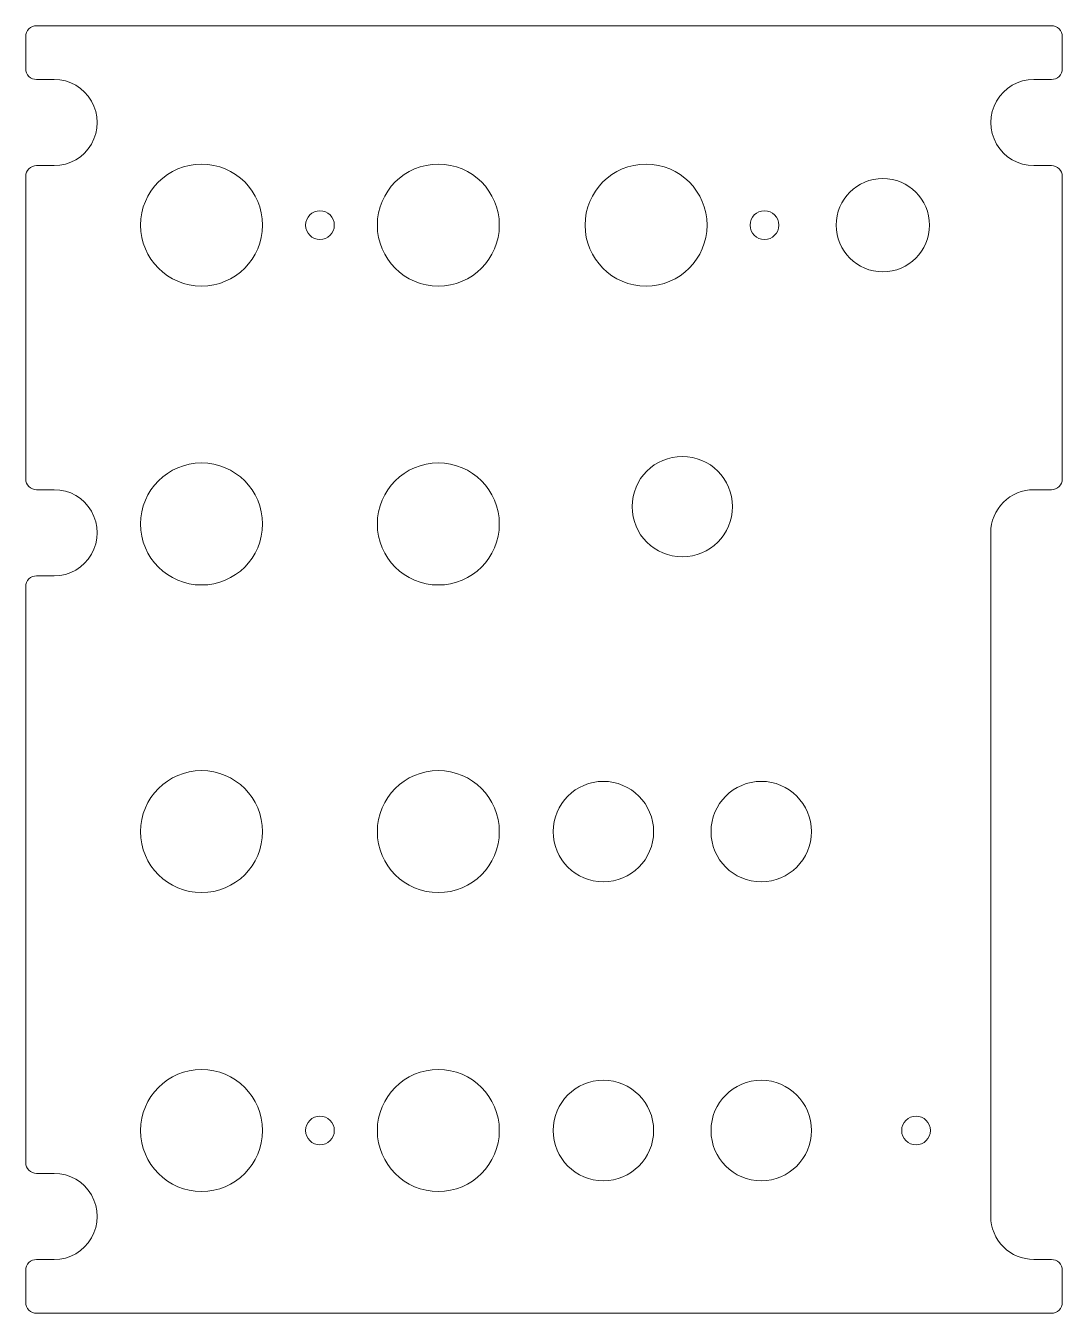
# Model space of a CAD drawing. Header units: millimetres. Extents: x -209 to 236, y -93 to 88.
# Drawn here: x -62.3 to 82.2, y -91.9 to 87.5 of the extents above; entities that cross this region are included whole.
import ezdxf

# ---------------------------------------------------------------- set-up
doc = ezdxf.new("R2010")
doc.units = ezdxf.units.MM
doc.header["$MEASUREMENT"] = 0
doc.layers.add('LED', color=7, linetype='Continuous')

msp = doc.modelspace()

# ---------------------------------------------------------------- linework, layer by layer
at = {"layer": 'LED', "color": 250, "lineweight": 9}
for centre, major_axis in [((-37.7707, 59.7475), (0, 8.5)), ((-4.7707, 59.7475), (0, 8.5)), ((24.1793, 59.7475), (0, 8.5)), ((57.1793, 59.7476), (0, 6.5)), ((-21.2707, 59.7476), (0, 2)), ((40.6793, 59.7476), (0, 2)), ((29.2293, 20.5226), (0, 7)), ((-37.7707, 18.1101), (0, 8.5)), ((-4.7707, 18.1101), (0, 8.5)), ((-37.7707, -24.7529), (0, 8.5)), ((-4.7707, -24.7529), (0, 8.5)), ((18.2294, -24.7529), (0, 7)), ((40.2293, -24.7529), (0, 7)), ((-37.7707, -66.3909), (0, 8.5)), ((-4.7707, -66.3909), (0, 8.5)), ((18.2294, -66.3909), (0, 7)), ((40.2293, -66.396), (0, 7)), ((-21.2707, -66.3909), (0, 2)), ((61.8021, -66.3909), (0, 2))]:
    msp.add_ellipse(centre, major_axis=major_axis, ratio=1, dxfattribs=at)
msp.add_open_spline([(80.6793, 87.5226), (81.0774, 87.5224), (81.4591, 87.364), (81.7404, 87.0823), (81.7404, 87.0823), (82.0217, 86.8007), (82.1796, 86.4207), (82.1793, 86.0226), (82.1793, 86.0226), (82.1793, 86.0226), (82.1793, 81.5351), (82.1793, 81.5351), (82.1793, 81.5351), (82.1791, 81.1371), (82.0207, 80.7554), (81.7391, 80.4741), (81.7391, 80.4741), (81.4574, 80.1928), (81.0774, 80.0349), (80.6793, 80.0351), (80.6793, 80.0351), (80.6793, 80.0351), (78.2168, 80.0351), (78.2168, 80.0351), (78.2168, 80.0351), (76.0732, 80.0351), (74.0925, 78.8915), (73.0207, 77.0351), (73.0207, 77.0351), (71.9489, 75.1787), (71.9489, 72.8915), (73.0207, 71.0351), (73.0207, 71.0351), (74.0925, 69.1787), (76.0732, 68.0351), (78.2168, 68.0351), (78.2168, 68.0351), (78.2168, 68.0351), (80.6793, 68.0351), (80.6793, 68.0351), (80.6793, 68.0351), (81.0774, 68.0349), (81.4591, 67.8765), (81.7404, 67.5948), (81.7404, 67.5948), (82.0217, 67.3132), (82.1796, 66.9332), (82.1793, 66.5351), (82.1793, 66.5351), (82.1793, 66.5351), (82.1793, 24.3851), (82.1793, 24.3851), (82.1793, 24.3851), (82.1791, 23.9871), (82.0207, 23.6054), (81.7391, 23.3241), (81.7391, 23.3241), (81.4574, 23.0428), (81.0774, 22.8849), (80.6793, 22.8851), (80.6793, 22.8851), (80.6793, 22.8851), (78.2168, 22.8851), (78.2168, 22.8851), (78.2168, 22.8851), (76.6265, 22.8861), (75.101, 22.2554), (73.9758, 21.1316), (73.9758, 21.1316), (72.8506, 20.0078), (72.2178, 18.4754), (72.2168, 16.8851), (72.2168, 16.8851), (72.2168, 16.8851), (72.2168, -78.3649), (72.2168, -78.3649), (72.2168, -78.3649), (72.2158, -79.9552), (72.8466, -81.4807), (73.9704, -82.6059), (73.9704, -82.6059), (75.0942, -83.7312), (76.6265, -84.3639), (78.2168, -84.3649), (78.2168, -84.3649), (78.2168, -84.3649), (80.6793, -84.3649), (80.6793, -84.3649), (80.6793, -84.3649), (81.0774, -84.3651), (81.4591, -84.5235), (81.7404, -84.8052), (81.7404, -84.8052), (82.0217, -85.0868), (82.1796, -85.4668), (82.1793, -85.8649), (82.1793, -85.8649), (82.1793, -85.8649), (82.1793, -90.3524), (82.1793, -90.3524), (82.1793, -90.3524), (82.1791, -90.7504), (82.0207, -91.1321), (81.7391, -91.4134), (81.7391, -91.4134), (81.4574, -91.6947), (81.0774, -91.8526), (80.6793, -91.8524), (80.6793, -91.8524), (80.6793, -91.8524), (-60.7707, -91.8524), (-60.7707, -91.8524), (-60.7707, -91.8524), (-61.1687, -91.8521), (-61.5504, -91.6937), (-61.8317, -91.4121), (-61.8317, -91.4121), (-62.113, -91.1304), (-62.2709, -90.7504), (-62.2707, -90.3524), (-62.2707, -90.3524), (-62.2707, -90.3524), (-62.2707, -85.8649), (-62.2707, -85.8649), (-62.2707, -85.8649), (-62.2704, -85.4668), (-62.112, -85.0851), (-61.8304, -84.8038), (-61.8304, -84.8038), (-61.5487, -84.5225), (-61.1687, -84.3646), (-60.7707, -84.3649), (-60.7707, -84.3649), (-60.7707, -84.3649), (-58.3082, -84.3649), (-58.3082, -84.3649), (-58.3082, -84.3649), (-56.1646, -84.3649), (-54.1838, -83.2213), (-53.112, -81.3649), (-53.112, -81.3649), (-52.0402, -79.5085), (-52.0402, -77.2213), (-53.112, -75.3649), (-53.112, -75.3649), (-54.1838, -73.5085), (-56.1646, -72.3649), (-58.3082, -72.3649), (-58.3082, -72.3649), (-58.3082, -72.3649), (-60.7707, -72.3649), (-60.7707, -72.3649), (-60.7707, -72.3649), (-61.1687, -72.3646), (-61.5504, -72.2062), (-61.8317, -71.9246), (-61.8317, -71.9246), (-62.113, -71.6429), (-62.2709, -71.2629), (-62.2707, -70.8649), (-62.2707, -70.8649), (-62.2707, -70.8649), (-62.2707, 9.3851), (-62.2707, 9.3851), (-62.2707, 9.3851), (-62.2704, 9.7832), (-62.112, 10.1649), (-61.8304, 10.4462), (-61.8304, 10.4462), (-61.5487, 10.7275), (-61.1687, 10.8854), (-60.7707, 10.8851), (-60.7707, 10.8851), (-60.7707, 10.8851), (-58.3082, 10.8851), (-58.3082, 10.8851), (-58.3082, 10.8851), (-56.1646, 10.8851), (-54.1838, 12.0287), (-53.112, 13.8851), (-53.112, 13.8851), (-52.0402, 15.7415), (-52.0402, 18.0287), (-53.112, 19.8851), (-53.112, 19.8851), (-54.1838, 21.7415), (-56.1646, 22.8851), (-58.3082, 22.8851), (-58.3082, 22.8851), (-58.3082, 22.8851), (-60.7707, 22.8851), (-60.7707, 22.8851), (-60.7707, 22.8851), (-61.1687, 22.8854), (-61.5504, 23.0438), (-61.8317, 23.3254), (-61.8317, 23.3254), (-62.113, 23.6071), (-62.2709, 23.9871), (-62.2707, 24.3851), (-62.2707, 24.3851), (-62.2707, 24.3851), (-62.2707, 66.5351), (-62.2707, 66.5351), (-62.2707, 66.5351), (-62.2704, 66.9332), (-62.112, 67.3149), (-61.8304, 67.5962), (-61.8304, 67.5962), (-61.5487, 67.8775), (-61.1687, 68.0354), (-60.7707, 68.0351), (-60.7707, 68.0351), (-60.7707, 68.0351), (-58.3082, 68.0351), (-58.3082, 68.0351), (-58.3082, 68.0351), (-56.1646, 68.0351), (-54.1838, 69.1787), (-53.112, 71.0351), (-53.112, 71.0351), (-52.0402, 72.8915), (-52.0402, 75.1787), (-53.112, 77.0351), (-53.112, 77.0351), (-54.1838, 78.8915), (-56.1646, 80.0351), (-58.3082, 80.0351), (-58.3082, 80.0351), (-58.3082, 80.0351), (-60.7707, 80.0351), (-60.7707, 80.0351), (-60.7707, 80.0351), (-61.1687, 80.0354), (-61.5504, 80.1938), (-61.8317, 80.4754), (-61.8317, 80.4754), (-62.113, 80.7571), (-62.2709, 81.1371), (-62.2707, 81.5351), (-62.2707, 81.5351), (-62.2707, 81.5351), (-62.2707, 86.0226), (-62.2707, 86.0226), (-62.2707, 86.0226), (-62.2704, 86.4207), (-62.112, 86.8024), (-61.8304, 87.0837), (-61.8304, 87.0837), (-61.5487, 87.365), (-61.1687, 87.5229), (-60.7707, 87.5226), (-60.7707, 87.5226), (-60.7707, 87.5226), (80.6793, 87.5226), (80.6793, 87.5226)], degree=3, knots=[0, 0, 0, 0, 0.01538462, 0.01538462, 0.01538462, 0.01538462, 0.03076923, 0.03076923, 0.03076923, 0.03076923, 0.04615385, 0.04615385, 0.04615385, 0.04615385, 0.06153846, 0.06153846, 0.06153846, 0.06153846, 0.07692308, 0.07692308, 0.07692308, 0.07692308, 0.09230769, 0.09230769, 0.09230769, 0.09230769, 0.10769231, 0.10769231, 0.10769231, 0.10769231, 0.12307692, 0.12307692, 0.12307692, 0.12307692, 0.13846154, 0.13846154, 0.13846154, 0.13846154, 0.15384615, 0.15384615, 0.15384615, 0.15384615, 0.16923077, 0.16923077, 0.16923077, 0.16923077, 0.18461538, 0.18461538, 0.18461538, 0.18461538, 0.2, 0.2, 0.2, 0.2, 0.21538462, 0.21538462, 0.21538462, 0.21538462, 0.23076923, 0.23076923, 0.23076923, 0.23076923, 0.24615385, 0.24615385, 0.24615385, 0.24615385, 0.26153846, 0.26153846, 0.26153846, 0.26153846, 0.27692308, 0.27692308, 0.27692308, 0.27692308, 0.29230769, 0.29230769, 0.29230769, 0.29230769, 0.30769231, 0.30769231, 0.30769231, 0.30769231, 0.32307692, 0.32307692, 0.32307692, 0.32307692, 0.33846154, 0.33846154, 0.33846154, 0.33846154, 0.35384615, 0.35384615, 0.35384615, 0.35384615, 0.36923077, 0.36923077, 0.36923077, 0.36923077, 0.38461538, 0.38461538, 0.38461538, 0.38461538, 0.4, 0.4, 0.4, 0.4, 0.41538462, 0.41538462, 0.41538462, 0.41538462, 0.43076923, 0.43076923, 0.43076923, 0.43076923, 0.44615385, 0.44615385, 0.44615385, 0.44615385, 0.46153846, 0.46153846, 0.46153846, 0.46153846, 0.47692308, 0.47692308, 0.47692308, 0.47692308, 0.49230769, 0.49230769, 0.49230769, 0.49230769, 0.50769231, 0.50769231, 0.50769231, 0.50769231, 0.52307692, 0.52307692, 0.52307692, 0.52307692, 0.53846154, 0.53846154, 0.53846154, 0.53846154, 0.55384615, 0.55384615, 0.55384615, 0.55384615, 0.56923077, 0.56923077, 0.56923077, 0.56923077, 0.58461538, 0.58461538, 0.58461538, 0.58461538, 0.6, 0.6, 0.6, 0.6, 0.61538462, 0.61538462, 0.61538462, 0.61538462, 0.63076923, 0.63076923, 0.63076923, 0.63076923, 0.64615385, 0.64615385, 0.64615385, 0.64615385, 0.66153846, 0.66153846, 0.66153846, 0.66153846, 0.67692308, 0.67692308, 0.67692308, 0.67692308, 0.69230769, 0.69230769, 0.69230769, 0.69230769, 0.70769231, 0.70769231, 0.70769231, 0.70769231, 0.72307692, 0.72307692, 0.72307692, 0.72307692, 0.73846154, 0.73846154, 0.73846154, 0.73846154, 0.75384615, 0.75384615, 0.75384615, 0.75384615, 0.76923077, 0.76923077, 0.76923077, 0.76923077, 0.78461538, 0.78461538, 0.78461538, 0.78461538, 0.8, 0.8, 0.8, 0.8, 0.81538462, 0.81538462, 0.81538462, 0.81538462, 0.83076923, 0.83076923, 0.83076923, 0.83076923, 0.84615385, 0.84615385, 0.84615385, 0.84615385, 0.86153846, 0.86153846, 0.86153846, 0.86153846, 0.87692308, 0.87692308, 0.87692308, 0.87692308, 0.89230769, 0.89230769, 0.89230769, 0.89230769, 0.90769231, 0.90769231, 0.90769231, 0.90769231, 0.92307692, 0.92307692, 0.92307692, 0.92307692, 0.93846154, 0.93846154, 0.93846154, 0.93846154, 0.95384615, 0.95384615, 0.95384615, 0.95384615, 0.96923077, 0.96923077, 0.96923077, 0.96923077, 1, 1, 1, 1], dxfattribs=at)

doc.saveas('drawing.dxf')
